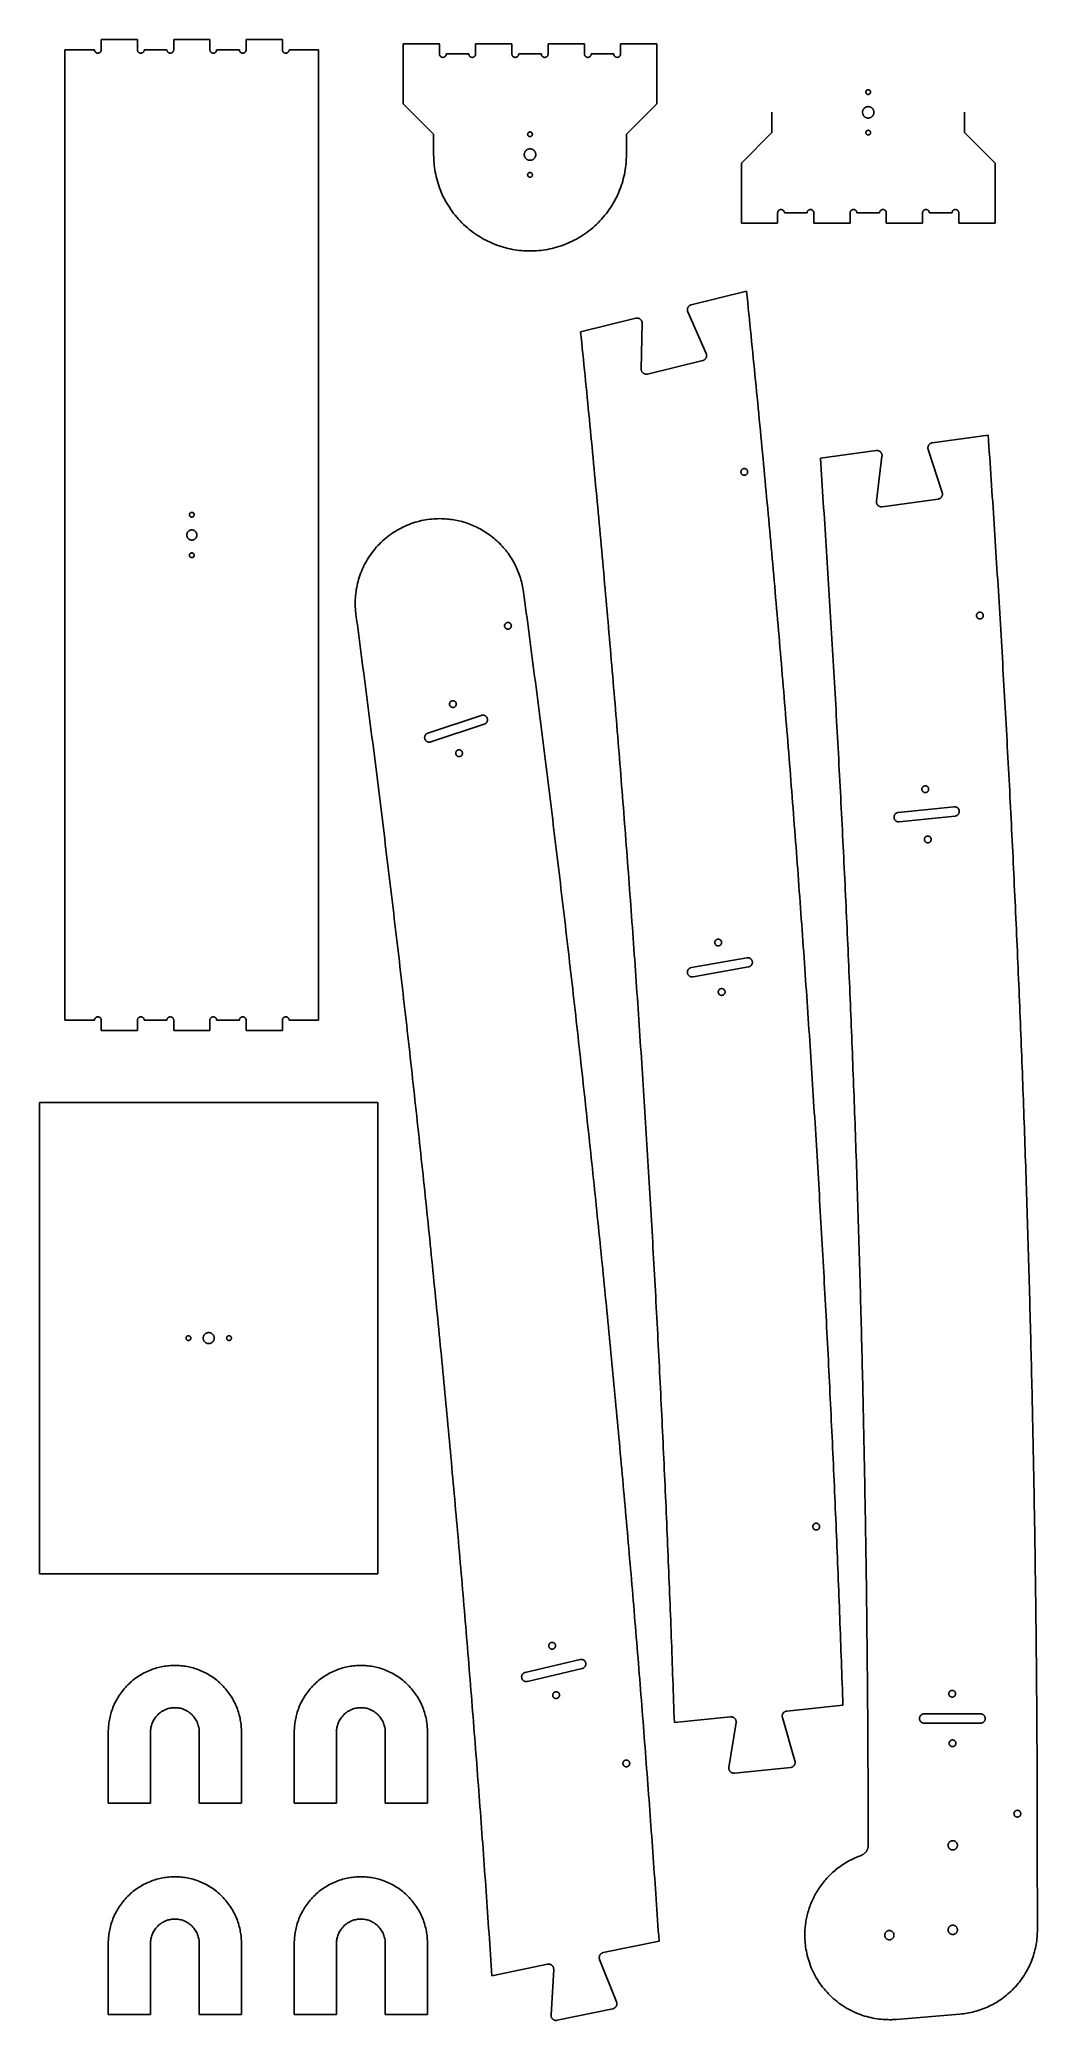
# Model space of a CAD drawing. Header units: millimetres. Extents: x 20 to 1200, y -2407 to -64.
import ezdxf

# ---------------------------------------------------------------- set-up
doc = ezdxf.new("R2010")
doc.units = ezdxf.units.MM
doc.layers.add('Default', color=7, linetype='Continuous', true_color=0x000000)

msp = doc.modelspace()

# ---------------------------------------------------------------- linework, layer by layer
at = {"layer": 'Default', "color": 18, "true_color": 0x000000}
for p, q in [((92.9, -64), (92.9, -76)), ((135.7, -64), (92.9, -64)), ((135.7, -64), (135.7, -76)), ((178.6, -76), (178.6, -64)), ((221.4, -64), (178.6, -64)), ((221.4, -76), (221.4, -64)), ((264.3, -64), (264.3, -76)), ((307.1, -64), (264.3, -64)), ((307.1, -64), (307.1, -76)), ((450, -69), (492.9, -69)), ((450, -140), (450, -69)), ((492.9, -69), (492.9, -81)), ((535.7, -69), (578.6, -69)), ((535.7, -81), (535.7, -69)), ((578.6, -69), (578.6, -81)), ((621.4, -81), (621.4, -69)), ((621.4, -69), (664.3, -69)), ((664.3, -69), (664.3, -81)), ((707.1, -81), (707.1, -69)), ((707.1, -69), (750, -69)), ((750, -69), (750, -140)), ((84.9, -76), (50, -76)), ((50, -76), (50, -1224)), ((143.7, -76), (170.6, -76)), ((256.3, -76), (229.4, -76)), ((315.1, -76), (350, -76)), ((350, -1224), (350, -76)), ((500.9, -81), (527.7, -81)), ((586.6, -81), (613.4, -81)), ((672.3, -81), (699.1, -81)), ((486, -176), (450, -140)), ((750, -140), (714, -176)), ((886, -150), (886, -174)), ((1114, -150), (1114, -174)), ((486, -200), (486, -176)), ((714, -200), (714, -176)), ((886, -174), (850, -210)), ((1150, -210), (1114, -174)), ((850, -210), (850, -281)), ((1150, -281), (1150, -210)), ((850, -281), (892.9, -281)), ((892.9, -281), (892.9, -269)), ((900.9, -269), (927.7, -269)), ((935.7, -269), (935.7, -281)), ((935.7, -281), (978.6, -281)), ((978.6, -281), (978.6, -269)), ((986.6, -269), (1013.4, -269)), ((1021.4, -269), (1021.4, -281)), ((1021.4, -281), (1064.3, -281)), ((1064.3, -281), (1064.3, -269)), ((1072.3, -269), (1099.1, -269)), ((1107.1, -269), (1107.1, -281)), ((1107.1, -281), (1150, -281)), ((790.7, -377.7), (856.1, -361.7)), ((659.9, -409.6), (725.3, -393.6)), ((808.4, -435.4), (786.6, -385.9)), ((732.7, -399.6), (731.5, -453.6)), ((738.9, -459.6), (804.3, -443.6)), ((1075.7, -541), (1141.9, -531.8)), ((943.4, -559.3), (1009.6, -550.2)), ((1016.3, -556.9), (1009.7, -610)), ((1087.5, -599.7), (1070.9, -548.8)), ((1016.5, -616.7), (1082.7, -607.5)), ((542.4, -863.4), (479.1, -884.4)), ((482.6, -894.8), (545.8, -873.8)), ((1101.6, -971.5), (1035.3, -978.3)), ((1036.4, -989.2), (1102.7, -982.5)), ((856.5, -1150.1), (790.9, -1161.7)), ((792.8, -1172.6), (858.4, -1160.9)), ((84.9, -1224), (50, -1224)), ((92.9, -1236), (92.9, -1224)), ((92.9, -1236), (135.7, -1236)), ((135.7, -1236), (135.7, -1224)), ((143.7, -1224), (170.6, -1224)), ((178.6, -1224), (178.6, -1236)), ((178.6, -1236), (221.4, -1236)), ((221.4, -1224), (221.4, -1236)), ((256.3, -1224), (229.4, -1224)), ((264.3, -1236), (264.3, -1224)), ((264.3, -1236), (307.1, -1236)), ((307.1, -1236), (307.1, -1224)), ((315.1, -1224), (350, -1224)), ((20, -1878.8), (20, -1321.2)), ((20, -1321.2), (420, -1321.2)), ((420, -1321.2), (420, -1878.8)), ((420, -1878.8), (20, -1878.8)), ((659.2, -1980.1), (594.3, -1995.5)), ((596.9, -2006.2), (661.7, -1990.9)), ((903.7, -2041.2), (970.1, -2034.3)), ((770.7, -2054.9), (837.2, -2048)), ((843.7, -2054.9), (835.2, -2107.8)), ((913.4, -2100.2), (898.5, -2048.8)), ((1132.9, -2044.5), (1066.2, -2044.5)), ((1066.2, -2055.5), (1132.9, -2055.5)), ((101.2, -2150), (101.2, -2066)), ((151.2, -2150), (151.2, -2066)), ((208.8, -2066), (208.8, -2150)), ((258.7, -2150), (258.7, -2066)), ((321.2, -2150), (321.2, -2066)), ((371.2, -2150), (371.2, -2066)), ((428.8, -2066), (428.8, -2150)), ((478.7, -2150), (478.7, -2066)), ((841.8, -2114.7), (908.3, -2107.9)), ((151.2, -2150), (101.2, -2150)), ((208.8, -2150), (258.7, -2150)), ((371.2, -2150), (321.2, -2150)), ((428.8, -2150), (478.7, -2150)), ((1200, -2200), (1200.1, -2299.9)), ((101.2, -2400), (101.2, -2316)), ((151.2, -2400), (151.2, -2316)), ((208.8, -2316), (208.8, -2400)), ((258.7, -2400), (258.7, -2316)), ((321.2, -2400), (321.2, -2316)), ((371.2, -2400), (371.2, -2316)), ((428.8, -2316), (428.8, -2400)), ((478.7, -2400), (478.7, -2316)), ((686.7, -2326.9), (752.6, -2313.3)), ((554.9, -2354.2), (620.8, -2340.6)), ((702.3, -2385.2), (682.3, -2335)), ((628, -2346.8), (624.9, -2400.7)), ((151.2, -2400), (101.2, -2400)), ((208.8, -2400), (258.7, -2400)), ((371.2, -2400), (321.2, -2400)), ((428.8, -2400), (478.7, -2400)), ((632.1, -2407), (698, -2393.3)), ((1033.2, -2405.9), (1108.2, -2399.7))]:
    msp.add_line(p, q, dxfattribs=at)
for points, weights in [([(88.9, -80), (84.9, -80), (84.9, -76)], [1, 0.707106781187, 1]), ([(92.9, -76), (92.9, -80), (88.9, -80)], [1, 0.707106781187, 1]), ([(139.7, -80), (135.7, -80), (135.7, -76)], [1, 0.707106781187, 1]), ([(143.7, -76), (143.7, -80), (139.7, -80)], [1, 0.707106781187, 1]), ([(174.6, -80), (170.6, -80), (170.6, -76)], [1, 0.707106781187, 1]), ([(178.6, -76), (178.6, -80), (174.6, -80)], [1, 0.707106781187, 1]), ([(225.4, -80), (221.4, -80), (221.4, -76)], [1, 0.707106781187, 1]), ([(229.4, -76), (229.4, -80), (225.4, -80)], [1, 0.707106781187, 1]), ([(260.3, -80), (256.3, -80), (256.3, -76)], [1, 0.707106781187, 1]), ([(264.3, -76), (264.3, -80), (260.3, -80)], [1, 0.707106781187, 1]), ([(311.1, -80), (307.1, -80), (307.1, -76)], [1, 0.707106781187, 1]), ([(315.1, -76), (315.1, -80), (311.1, -80)], [1, 0.707106781187, 1]), ([(856.1, -361.7), (941.7, -1196.1), (970.1, -2034.3)], [0.949891351621, 0.960929597747, 0.973232588074]), ([(725.3, -393.6), (726.1, -393.4), (726.9, -393.4)], [0.911928313763, 0.94601316332, 1]), ([(726.9, -393.4), (732.8, -393.7), (732.7, -399.6)], [1, 0.709739305089, 0.994782274438]), ([(659.9, -409.6), (743.2, -1230.3), (770.7, -2054.9)], [0.950252802251, 0.961223605292, 0.973439074845]), ([(1141.9, -531.8), (1199.4, -1364.9), (1200, -2200)], [0.973232342448, 0.98579889554, 0.999684964339]), ([(943.4, -559.3), (999.4, -1378.7), (1000, -2200)], [0.973438916873, 0.985911767731, 0.999682289905]), ([(1016.4, -556.1), (1016.4, -556.5), (1016.3, -556.9)], [1, 0.975110984867, 0.954451928193]), ([(1087.8, -601.6), (1087.8, -606.8), (1082.7, -607.5)], [1, 0.734893387589, 0.949698985019]), ([(1087.5, -599.7), (1087.8, -600.6), (1087.8, -601.6)], [0.902266872488, 0.938015951861, 1]), ([(500.2, -630.9), (581.3, -636.6), (592.3, -717.1)], [1, 0.748120165935, 0.929459312258]), ([(592.3, -717.1), (698.6, -1512.6), (752.6, -2313.3)], [0.930343920196, 0.939564032173, 0.949891187757]), ([(394.1, -743.6), (501.3, -1546.2), (554.9, -2354.2)], [0.930344261405, 0.939725669299, 0.950253187572]), ([(544.6, -863.1), (543.4, -863), (542.4, -863.4)], [1, 0.922183027372, 0.885715467022]), ([(1035.3, -978.3), (1030.5, -978.9), (1030.5, -983.8)], [0.953454696834, 0.732597995616, 1]), ([(857.6, -1150), (857.1, -1150), (856.5, -1150.1)], [1, 0.958077433475, 0.928155838438]), ([(180, -1987.2), (101.2, -1987.2), (101.2, -2066)], [1, 0.707106781187, 1]), ([(258.7, -2066), (258.7, -1987.2), (180, -1987.2)], [1, 0.707106781187, 1]), ([(400, -1987.2), (321.2, -1987.2), (321.2, -2066)], [1, 0.707106781187, 1]), ([(478.7, -2066), (478.7, -1987.2), (400, -1987.2)], [1, 0.707106781187, 1]), ([(660.9, -1980), (660, -1980), (659.2, -1980.1)], [1, 0.940827402874, 0.90556383488]), ([(180, -2037.2), (151.2, -2037.2), (151.2, -2066)], [1, 0.707106781187, 1]), ([(208.8, -2066), (208.8, -2037.2), (180, -2037.2)], [1, 0.707106781187, 1]), ([(400, -2037.2), (371.2, -2037.2), (371.2, -2066)], [1, 0.707106781187, 1]), ([(428.8, -2066), (428.8, -2037.2), (400, -2037.2)], [1, 0.707106781187, 1]), ([(837.2, -2048), (837.6, -2048), (838, -2048)], [0.949778591782, 0.972262507571, 1]), ([(1066.2, -2044.5), (1060.7, -2044.5), (1060.7, -2050)], [1, 0.707106781187, 1]), ([(1060.7, -2050), (1060.7, -2055.5), (1066.2, -2055.5)], [1, 0.707106781187, 1]), ([(1000, -2200), (1000, -2209), (991.5, -2212)], [1, 0.773748757007, 0.897042137569]), ([(1000, -2200), (1000, -2200), (1000, -2200)], [0.999682401837, 0.999841114728, 1]), ([(180, -2237.2), (101.2, -2237.2), (101.2, -2316)], [1, 0.707106781187, 1]), ([(258.7, -2316), (258.7, -2237.2), (180, -2237.2)], [1, 0.707106781187, 1]), ([(400, -2237.2), (321.2, -2237.2), (321.2, -2316)], [1, 0.707106781187, 1]), ([(478.7, -2316), (478.7, -2237.2), (400, -2237.2)], [1, 0.707106781187, 1]), ([(180, -2287.2), (151.2, -2287.2), (151.2, -2316)], [1, 0.707106781187, 1]), ([(208.8, -2316), (208.8, -2287.2), (180, -2287.2)], [1, 0.707106781187, 1]), ([(400, -2287.2), (371.2, -2287.2), (371.2, -2316)], [1, 0.707106781187, 1]), ([(428.8, -2316), (428.8, -2287.2), (400, -2287.2)], [1, 0.707106781187, 1]), ([(1200.1, -2300), (1200.1, -2392.2), (1108.2, -2399.7)], [1, 0.723841273918, 0.96844326944]), ([(1200.1, -2299.9), (1200.1, -2300), (1200.1, -2300)], [0.99968426778, 0.99984204871, 1]), ([(620.8, -2340.6), (621.6, -2340.4), (622.4, -2340.5)], [0.911928313763, 0.94601316332, 1]), ([(622.4, -2340.5), (628.3, -2340.9), (628, -2346.8)], [1, 0.709739305089, 0.994782274438])]:
    msp.add_rational_spline(points, weights, degree=2, dxfattribs=at)
for points, weights, knots in [([(500.9, -81), (500.9, -85), (496.9, -85), (492.9, -85), (492.9, -81)], [1, 0.707106781187, 1, 0.707106781187, 1], [1.570796, 1.570796, 1.570796, 3.141593, 3.141593, 4.712389, 4.712389, 4.712389]), ([(535.7, -81), (535.7, -85), (531.7, -85), (527.7, -85), (527.7, -81)], [1, 0.707106781187, 1, 0.707106781187, 1], [1.570796, 1.570796, 1.570796, 3.141593, 3.141593, 4.712389, 4.712389, 4.712389]), ([(586.6, -81), (586.6, -85), (582.6, -85), (578.6, -85), (578.6, -81)], [1, 0.707106781187, 1, 0.707106781187, 1], [1.570796, 1.570796, 1.570796, 3.141593, 3.141593, 4.712389, 4.712389, 4.712389]), ([(621.4, -81), (621.4, -85), (617.4, -85), (613.4, -85), (613.4, -81)], [1, 0.707106781187, 1, 0.707106781187, 1], [1.570796, 1.570796, 1.570796, 3.141593, 3.141593, 4.712389, 4.712389, 4.712389]), ([(672.3, -81), (672.3, -85), (668.3, -85), (664.3, -85), (664.3, -81)], [1, 0.707106781187, 1, 0.707106781187, 1], [1.570796, 1.570796, 1.570796, 3.141593, 3.141593, 4.712389, 4.712389, 4.712389]), ([(707.1, -81), (707.1, -85), (703.1, -85), (699.1, -85), (699.1, -81)], [1, 0.707106781187, 1, 0.707106781187, 1], [1.570796, 1.570796, 1.570796, 3.141593, 3.141593, 4.712389, 4.712389, 4.712389]), ([(1002.8, -126), (1002.8, -128.8), (1000, -128.8), (997.2, -128.8), (997.2, -126), (997.2, -123.3), (1000, -123.3), (1002.8, -123.3), (1002.8, -126)], [1, 0.707106781187, 1, 0.707106781187, 1, 0.707106781187, 1, 0.707106781187, 1], [0, 0, 0, 1.570796, 1.570796, 3.141593, 3.141593, 4.712389, 4.712389, 6.283185, 6.283185, 6.283185]), ([(1006.8, -150), (1006.8, -156.8), (1000, -156.8), (993.3, -156.8), (993.3, -150), (993.3, -143.3), (1000, -143.3), (1006.8, -143.3), (1006.8, -150)], [1, 0.707106781187, 1, 0.707106781187, 1, 0.707106781187, 1, 0.707106781187, 1], [0, 0, 0, 1.570796, 1.570796, 3.141593, 3.141593, 4.712389, 4.712389, 6.283185, 6.283185, 6.283185]), ([(600, -173.2), (602.8, -173.2), (602.8, -176), (602.8, -178.8), (600, -178.8), (597.2, -178.8), (597.2, -176), (597.2, -173.2), (600, -173.2)], [1, 0.707106781187, 1, 0.707106781187, 1, 0.707106781187, 1, 0.707106781187, 1], [0, 0, 0, 1.570796, 1.570796, 3.141593, 3.141593, 4.712389, 4.712389, 6.283185, 6.283185, 6.283185]), ([(1002.8, -174), (1002.8, -176.8), (1000, -176.8), (997.2, -176.8), (997.2, -174), (997.2, -171.3), (1000, -171.3), (1002.8, -171.3), (1002.8, -174)], [1, 0.707106781187, 1, 0.707106781187, 1, 0.707106781187, 1, 0.707106781187, 1], [0, 0, 0, 1.570796, 1.570796, 3.141593, 3.141593, 4.712389, 4.712389, 6.283185, 6.283185, 6.283185]), ([(486, -200), (486, -314), (600, -314), (714, -314), (714, -200)], [1, 0.707106781187, 1, 0.707106781187, 1], [-4.712389, -4.712389, -4.712389, -3.141593, -3.141593, -1.570796, -1.570796, -1.570796]), ([(600, -193.2), (606.8, -193.2), (606.8, -200), (606.8, -206.8), (600, -206.8), (593.2, -206.8), (593.2, -200), (593.2, -193.2), (600, -193.2)], [1, 0.707106781187, 1, 0.707106781187, 1, 0.707106781187, 1, 0.707106781187, 1], [0, 0, 0, 1.570796, 1.570796, 3.141593, 3.141593, 4.712389, 4.712389, 6.283185, 6.283185, 6.283185]), ([(600, -221.2), (602.8, -221.2), (602.8, -224), (602.8, -226.8), (600, -226.8), (597.2, -226.8), (597.2, -224), (597.2, -221.2), (600, -221.2)], [1, 0.707106781187, 1, 0.707106781187, 1, 0.707106781187, 1, 0.707106781187, 1], [0, 0, 0, 1.570796, 1.570796, 3.141593, 3.141593, 4.712389, 4.712389, 6.283185, 6.283185, 6.283185]), ([(900.9, -269), (900.9, -265), (896.9, -265), (892.9, -265), (892.9, -269)], [1, 0.707106781187, 1, 0.707106781187, 1], [-3.141593, -3.141593, -3.141593, -1.570796, -1.570796, 0, 0, 0]), ([(935.7, -269), (935.7, -265), (931.7, -265), (927.7, -265), (927.7, -269)], [1, 0.707106781187, 1, 0.707106781187, 1], [-3.141593, -3.141593, -3.141593, -1.570796, -1.570796, 0, 0, 0]), ([(986.6, -269), (986.6, -265), (982.6, -265), (978.6, -265), (978.6, -269)], [1, 0.707106781187, 1, 0.707106781187, 1], [-3.141593, -3.141593, -3.141593, -1.570796, -1.570796, 0, 0, 0]), ([(1021.4, -269), (1021.4, -265), (1017.4, -265), (1013.4, -265), (1013.4, -269)], [1, 0.707106781187, 1, 0.707106781187, 1], [-3.141593, -3.141593, -3.141593, -1.570796, -1.570796, 0, 0, 0]), ([(1072.3, -269), (1072.3, -265), (1068.3, -265), (1064.3, -265), (1064.3, -269)], [1, 0.707106781187, 1, 0.707106781187, 1], [-3.141593, -3.141593, -3.141593, -1.570796, -1.570796, 0, 0, 0]), ([(1107.1, -269), (1107.1, -265), (1103.1, -265), (1099.1, -265), (1099.1, -269)], [1, 0.707106781187, 1, 0.707106781187, 1], [-3.141593, -3.141593, -3.141593, -1.570796, -1.570796, 0, 0, 0]), ([(786.6, -385.9), (786.1, -384.7), (786.1, -383.3), (786.3, -378.8), (790.7, -377.7)], [0.878172484018, 0.913598230161, 1, 0.761157358474, 0.911847855627], [4.249013, 4.249013, 4.249013, 4.712389, 4.712389, 5.99331, 5.99331, 5.99331]), ([(808.4, -435.4), (808.9, -436.6), (808.9, -438), (808.7, -442.6), (804.3, -443.6)], [0.878179316628, 0.913606561794, 1, 0.761128562605, 0.911884197043], [1.107465, 1.107465, 1.107465, 1.570796, 1.570796, 2.851872, 2.851872, 2.851872]), ([(738.9, -459.6), (738.1, -459.8), (737.3, -459.7), (731.3, -459.5), (731.5, -453.6)], [0.911892064286, 0.945984451172, 1, 0.709387308829, 0.995474458043], [2.851905, 2.851905, 2.851905, 3.141593, 3.141593, 4.700158, 4.700158, 4.700158]), ([(1009.6, -550.2), (1010, -550.1), (1010.4, -550.1), (1016.4, -550.1), (1016.4, -556.1)], [0.949778591782, 0.972262507571, 1, 0.707106781187, 1], [4.563632, 4.563632, 4.563632, 4.712389, 4.712389, 6.283185, 6.283185, 6.283185]), ([(1070.9, -548.8), (1070.6, -547.9), (1070.6, -546.9), (1070.6, -541.7), (1075.7, -541)], [0.902266872488, 0.938015951861, 1, 0.734893387589, 0.949698985019], [2.80917, 2.80917, 2.80917, 3.141593, 3.141593, 4.563368, 4.563368, 4.563368]), ([(853.6, -571.4), (857.6, -571.6), (857.4, -575.6), (857.3, -579.6), (853.3, -579.4), (849.3, -579.3), (849.4, -575.3), (849.6, -571.3), (853.6, -571.4)], [1, 0.707106781187, 1, 0.707106781187, 1, 0.707106781187, 1, 0.707106781187, 1], [0, 0, 0, 1.570796, 1.570796, 3.141593, 3.141593, 4.712389, 4.712389, 6.283185, 6.283185, 6.283185]), ([(200, -628.8), (197.2, -628.8), (197.2, -626), (197.2, -623.2), (200, -623.2), (202.8, -623.2), (202.8, -626), (202.8, -628.8), (200, -628.8)], [1, 0.707106781187, 1, 0.707106781187, 1, 0.707106781187, 1, 0.707106781187, 1], [0, 0, 0, 1.570796, 1.570796, 3.141593, 3.141593, 4.712389, 4.712389, 6.283185, 6.283185, 6.283185]), ([(394.1, -743.6), (392.8, -733.7), (393.5, -723.7), (400.5, -623.9), (500.2, -630.9)], [0.93123765811, 0.960214524949, 1, 0.707106781187, 1], [4.499018, 4.499018, 4.499018, 4.712389, 4.712389, 6.283185, 6.283185, 6.283185]), ([(1016.5, -616.7), (1016.1, -616.7), (1015.7, -616.7), (1009.7, -616.7), (1009.7, -610.7), (1009.7, -610.4), (1009.7, -610)], [0.94971058671, 0.972220552611, 1, 0.707106781187, 1, 0.974773251783, 0.953892038285], [1.421814, 1.421814, 1.421814, 1.570796, 1.570796, 3.141593, 3.141593, 3.276885, 3.276885, 3.276885]), ([(200, -656), (194, -656), (194, -650), (194, -644), (200, -644), (206, -644), (206, -650), (206, -656), (200, -656)], [1, 0.707106781187, 1, 0.707106781187, 1, 0.707106781187, 1, 0.707106781187, 1], [0, 0, 0, 1.570796, 1.570796, 3.141593, 3.141593, 4.712389, 4.712389, 6.283185, 6.283185, 6.283185]), ([(200, -676.8), (197.2, -676.8), (197.2, -674), (197.2, -671.2), (200, -671.2), (202.8, -671.2), (202.8, -674), (202.8, -676.8), (200, -676.8)], [1, 0.707106781187, 1, 0.707106781187, 1, 0.707106781187, 1, 0.707106781187, 1], [0, 0, 0, 1.570796, 1.570796, 3.141593, 3.141593, 4.712389, 4.712389, 6.283185, 6.283185, 6.283185]), ([(1136.1, -745.3), (1136.1, -749.3), (1132.1, -749.3), (1128.1, -749.3), (1128.1, -745.3), (1128.1, -741.3), (1132.1, -741.3), (1136.1, -741.3), (1136.1, -745.3)], [1, 0.707106781187, 1, 0.707106781187, 1, 0.707106781187, 1, 0.707106781187, 1], [0, 0, 0, 1.570796, 1.570796, 3.141593, 3.141593, 4.712389, 4.712389, 6.283185, 6.283185, 6.283185]), ([(574.2, -753.4), (578.2, -753.7), (577.9, -757.6), (577.6, -761.6), (573.6, -761.4), (569.7, -761.1), (569.9, -757.1), (570.2, -753.1), (574.2, -753.4)], [1, 0.707106781187, 1, 0.707106781187, 1, 0.707106781187, 1, 0.707106781187, 1], [0, 0, 0, 1.570796, 1.570796, 3.141593, 3.141593, 4.712389, 4.712389, 6.283185, 6.283185, 6.283185]), ([(509.1, -846), (513.1, -846.3), (512.8, -850.3), (512.5, -854.3), (508.5, -854), (504.5, -853.7), (504.8, -849.7), (505.1, -845.7), (509.1, -846)], [1, 0.707106781187, 1, 0.707106781187, 1, 0.707106781187, 1, 0.707106781187, 1], [0, 0, 0, 1.570796, 1.570796, 3.141593, 3.141593, 4.712389, 4.712389, 6.283185, 6.283185, 6.283185]), ([(545.8, -873.8), (549.4, -872.7), (549.7, -869), (550, -863.5), (544.6, -863.1)], [0.889666988795, 0.780829845506, 1, 0.707106781187, 1], [-2.746213, -2.746213, -2.746213, -1.570796, -1.570796, 0, 0, 0]), ([(479.1, -884.4), (475.7, -885.6), (475.4, -889.2), (475, -894.7), (480.5, -895.1), (481.6, -895.2), (482.6, -894.8)], [0.885256074436, 0.785415658331, 1, 0.707106781187, 1, 0.926802295684, 0.890190647807], [-5.863212, -5.863212, -5.863212, -4.712389, -4.712389, -3.141593, -3.141593, -2.749031, -2.749031, -2.749031]), ([(516.4, -904.2), (520.4, -904.5), (520.1, -908.5), (519.8, -912.5), (515.9, -912.2), (511.9, -911.9), (512.1, -907.9), (512.4, -903.9), (516.4, -904.2)], [1, 0.707106781187, 1, 0.707106781187, 1, 0.707106781187, 1, 0.707106781187, 1], [0, 0, 0, 1.570796, 1.570796, 3.141593, 3.141593, 4.712389, 4.712389, 6.283185, 6.283185, 6.283185]), ([(1063.5, -950.7), (1063.5, -946.7), (1067.5, -946.7), (1071.5, -946.7), (1071.5, -950.7), (1071.5, -954.7), (1067.5, -954.7), (1063.5, -954.7), (1063.5, -950.7)], [1, 0.707106781187, 1, 0.707106781187, 1, 0.707106781187, 1, 0.707106781187, 1], [0, 0, 0, 1.570796, 1.570796, 3.141593, 3.141593, 4.712389, 4.712389, 6.283185, 6.283185, 6.283185]), ([(1030.5, -983.8), (1030.5, -989.3), (1036, -989.3), (1036.2, -989.3), (1036.4, -989.2)], [1, 0.707106781187, 1, 0.984291197738, 0.970267422323], [-6.283185, -6.283185, -6.283185, -4.712389, -4.712389, -4.628142, -4.628142, -4.628142]), ([(1102.7, -982.5), (1107.7, -982), (1107.7, -977), (1107.7, -971.5), (1102.2, -971.5), (1101.9, -971.5), (1101.6, -971.5)], [0.961692807751, 0.727709634348, 1, 0.707106781187, 1, 0.979397146839, 0.961692807751], [-4.601895, -4.601895, -4.601895, -3.141593, -3.141593, -1.570796, -1.570796, -1.460303, -1.460303, -1.460303]), ([(1066.5, -1010.1), (1066.5, -1006.1), (1070.5, -1006.1), (1074.5, -1006.1), (1074.5, -1010.1), (1074.5, -1014.1), (1070.5, -1014.1), (1066.5, -1014.1), (1066.5, -1010.1)], [1, 0.707106781187, 1, 0.707106781187, 1, 0.707106781187, 1, 0.707106781187, 1], [0, 0, 0, 1.570796, 1.570796, 3.141593, 3.141593, 4.712389, 4.712389, 6.283185, 6.283185, 6.283185]), ([(822.7, -1128.1), (826.7, -1128.2), (826.6, -1132.2), (826.4, -1136.2), (822.4, -1136.1), (818.4, -1135.9), (818.6, -1131.9), (818.7, -1127.9), (822.7, -1128.1)], [1, 0.707106781187, 1, 0.707106781187, 1, 0.707106781187, 1, 0.707106781187, 1], [0, 0, 0, 1.570796, 1.570796, 3.141593, 3.141593, 4.712389, 4.712389, 6.283185, 6.283185, 6.283185]), ([(790.9, -1161.7), (786.3, -1162.4), (786.1, -1167), (785.9, -1172.5), (791.4, -1172.7), (792.1, -1172.7), (792.8, -1172.6)], [0.938203389999, 0.742212897513, 1, 0.707106781187, 1, 0.951259365937, 0.918740680736], [-6.09491, -6.09491, -6.09491, -4.712389, -4.712389, -3.141593, -3.141593, -2.880195, -2.880195, -2.880195]), ([(858.4, -1160.9), (862.8, -1160.1), (863, -1155.7), (863.1, -1150.2), (857.6, -1150)], [0.928155838438, 0.749029347712, 1, 0.707106781187, 1], [-2.91676, -2.91676, -2.91676, -1.570796, -1.570796, 0, 0, 0]), ([(826.8, -1186.6), (830.8, -1186.7), (830.7, -1190.7), (830.5, -1194.7), (826.5, -1194.6), (822.5, -1194.4), (822.7, -1190.4), (822.8, -1186.4), (826.8, -1186.6)], [1, 0.707106781187, 1, 0.707106781187, 1, 0.707106781187, 1, 0.707106781187, 1], [0, 0, 0, 1.570796, 1.570796, 3.141593, 3.141593, 4.712389, 4.712389, 6.283185, 6.283185, 6.283185]), ([(84.9, -1224), (84.9, -1220), (88.9, -1220), (92.9, -1220), (92.9, -1224)], [1, 0.707106781187, 1, 0.707106781187, 1], [1.570796, 1.570796, 1.570796, 3.141593, 3.141593, 4.712389, 4.712389, 4.712389]), ([(135.7, -1224), (135.7, -1220), (139.7, -1220), (143.7, -1220), (143.7, -1224)], [1, 0.707106781187, 1, 0.707106781187, 1], [1.570796, 1.570796, 1.570796, 3.141593, 3.141593, 4.712389, 4.712389, 4.712389]), ([(170.6, -1224), (170.6, -1220), (174.6, -1220), (178.6, -1220), (178.6, -1224)], [1, 0.707106781187, 1, 0.707106781187, 1], [1.570796, 1.570796, 1.570796, 3.141593, 3.141593, 4.712389, 4.712389, 4.712389]), ([(221.4, -1224), (221.4, -1220), (225.4, -1220), (229.4, -1220), (229.4, -1224)], [1, 0.707106781187, 1, 0.707106781187, 1], [1.570796, 1.570796, 1.570796, 3.141593, 3.141593, 4.712389, 4.712389, 4.712389]), ([(256.3, -1224), (256.3, -1220), (260.3, -1220), (264.3, -1220), (264.3, -1224)], [1, 0.707106781187, 1, 0.707106781187, 1], [1.570796, 1.570796, 1.570796, 3.141593, 3.141593, 4.712389, 4.712389, 4.712389]), ([(307.1, -1224), (307.1, -1220), (311.1, -1220), (315.1, -1220), (315.1, -1224)], [1, 0.707106781187, 1, 0.707106781187, 1], [1.570796, 1.570796, 1.570796, 3.141593, 3.141593, 4.712389, 4.712389, 4.712389]), ([(198.8, -1600), (198.8, -1602.8), (196, -1602.8), (193.2, -1602.8), (193.2, -1600), (193.2, -1597.2), (196, -1597.2), (198.8, -1597.2), (198.8, -1600)], [1, 0.707106781187, 1, 0.707106781187, 1, 0.707106781187, 1, 0.707106781187, 1], [0, 0, 0, 1.570796, 1.570796, 3.141593, 3.141593, 4.712389, 4.712389, 6.283185, 6.283185, 6.283185]), ([(226.5, -1600), (226.5, -1606.5), (220, -1606.5), (213.5, -1606.5), (213.5, -1600), (213.5, -1593.5), (220, -1593.5), (226.5, -1593.5), (226.5, -1600)], [1, 0.707106781187, 1, 0.707106781187, 1, 0.707106781187, 1, 0.707106781187, 1], [0, 0, 0, 1.570796, 1.570796, 3.141593, 3.141593, 4.712389, 4.712389, 6.283185, 6.283185, 6.283185]), ([(246.8, -1600), (246.8, -1602.8), (244, -1602.8), (241.2, -1602.8), (241.2, -1600), (241.2, -1597.2), (244, -1597.2), (246.8, -1597.2), (246.8, -1600)], [1, 0.707106781187, 1, 0.707106781187, 1, 0.707106781187, 1, 0.707106781187, 1], [0, 0, 0, 1.570796, 1.570796, 3.141593, 3.141593, 4.712389, 4.712389, 6.283185, 6.283185, 6.283185]), ([(938.6, -1819), (942.6, -1819.1), (942.5, -1823.1), (942.4, -1827.1), (938.4, -1827), (934.4, -1826.8), (934.5, -1822.8), (934.6, -1818.8), (938.6, -1819)], [1, 0.707106781187, 1, 0.707106781187, 1, 0.707106781187, 1, 0.707106781187, 1], [0, 0, 0, 1.570796, 1.570796, 3.141593, 3.141593, 4.712389, 4.712389, 6.283185, 6.283185, 6.283185]), ([(626.4, -1959.9), (630.4, -1960.2), (630.1, -1964.2), (629.9, -1968.1), (625.9, -1967.9), (621.9, -1967.6), (622.2, -1963.6), (622.4, -1959.6), (626.4, -1959.9)], [1, 0.707106781187, 1, 0.707106781187, 1, 0.707106781187, 1, 0.707106781187, 1], [0, 0, 0, 1.570796, 1.570796, 3.141593, 3.141593, 4.712389, 4.712389, 6.283185, 6.283185, 6.283185]), ([(661.7, -1990.9), (665.7, -1989.9), (666, -1985.9), (666.3, -1980.4), (660.9, -1980)], [0.90556383488, 0.766279378313, 1, 0.707106781187, 1], [-2.824248, -2.824248, -2.824248, -1.570796, -1.570796, 0, 0, 0]), ([(594.3, -1995.5), (590.4, -1996.4), (590.1, -2000.4), (589.7, -2005.9), (595.2, -2006.3), (596, -2006.4), (596.9, -2006.2)], [0.90556383488, 0.766279378313, 1, 0.707106781187, 1, 0.940827402874, 0.90556383488], [-5.965841, -5.965841, -5.965841, -4.712389, -4.712389, -3.141593, -3.141593, -2.824248, -2.824248, -2.824248]), ([(631.2, -2018.4), (635.2, -2018.6), (634.9, -2022.6), (634.6, -2026.6), (630.6, -2026.3), (626.6, -2026.1), (626.9, -2022.1), (627.2, -2018.1), (631.2, -2018.4)], [1, 0.707106781187, 1, 0.707106781187, 1, 0.707106781187, 1, 0.707106781187, 1], [0, 0, 0, 1.570796, 1.570796, 3.141593, 3.141593, 4.712389, 4.712389, 6.283185, 6.283185, 6.283185]), ([(1095.3, -2020.7), (1095.3, -2016.7), (1099.3, -2016.7), (1103.3, -2016.7), (1103.3, -2020.7), (1103.3, -2024.7), (1099.3, -2024.7), (1095.3, -2024.7), (1095.3, -2020.7)], [1, 0.707106781187, 1, 0.707106781187, 1, 0.707106781187, 1, 0.707106781187, 1], [0, 0, 0, 1.570796, 1.570796, 3.141593, 3.141593, 4.712389, 4.712389, 6.283185, 6.283185, 6.283185]), ([(838, -2048), (844, -2048.2), (843.8, -2054.2), (843.8, -2054.6), (843.7, -2054.9)], [1, 0.707106781187, 1, 0.975110984867, 0.954451928193], [0, 0, 0, 1.570796, 1.570796, 1.704277, 1.704277, 1.704277]), ([(898.5, -2048.8), (898.2, -2047.9), (898.3, -2046.9), (898.5, -2041.7), (903.7, -2041.2)], [0.902266872488, 0.938015951861, 1, 0.734893387589, 0.949698985019], [4.379966, 4.379966, 4.379966, 4.712389, 4.712389, 6.134165, 6.134165, 6.134165]), ([(1132.9, -2055.5), (1138.4, -2055.5), (1138.4, -2050), (1138.4, -2044.5), (1132.9, -2044.5)], [1, 0.707106781187, 1, 0.707106781187, 1], [-4.712389, -4.712389, -4.712389, -3.141593, -3.141593, -1.570796, -1.570796, -1.570796]), ([(1095.7, -2079.3), (1095.7, -2075.3), (1099.7, -2075.3), (1103.7, -2075.3), (1103.7, -2079.3), (1103.7, -2083.3), (1099.7, -2083.3), (1095.7, -2083.3), (1095.7, -2079.3)], [1, 0.707106781187, 1, 0.707106781187, 1, 0.707106781187, 1, 0.707106781187, 1], [0, 0, 0, 1.570796, 1.570796, 3.141593, 3.141593, 4.712389, 4.712389, 6.283185, 6.283185, 6.283185]), ([(714.2, -2099.1), (718.2, -2099.4), (717.9, -2103.4), (717.6, -2107.4), (713.6, -2107.1), (709.6, -2106.8), (709.9, -2102.8), (710.2, -2098.8), (714.2, -2099.1)], [1, 0.707106781187, 1, 0.707106781187, 1, 0.707106781187, 1, 0.707106781187, 1], [0, 0, 0, 1.570796, 1.570796, 3.141593, 3.141593, 4.712389, 4.712389, 6.283185, 6.283185, 6.283185]), ([(841.8, -2114.7), (841.4, -2114.8), (841, -2114.7), (835, -2114.5), (835.2, -2108.5), (835.2, -2108.2), (835.2, -2107.8)], [0.94971058671, 0.972220552611, 1, 0.707106781187, 1, 0.974773251783, 0.953892038285], [2.992611, 2.992611, 2.992611, 3.141593, 3.141593, 4.712389, 4.712389, 4.847681, 4.847681, 4.847681]), ([(913.4, -2100.2), (913.7, -2101.1), (913.6, -2102.1), (913.5, -2107.3), (908.3, -2107.9)], [0.902266872488, 0.938015951861, 1, 0.734893387589, 0.949698985019], [1.238374, 1.238374, 1.238374, 1.570796, 1.570796, 2.992572, 2.992572, 2.992572]), ([(1180.4, -2162.6), (1180.4, -2166.6), (1176.4, -2166.6), (1172.4, -2166.6), (1172.4, -2162.6), (1172.4, -2158.6), (1176.4, -2158.6), (1180.4, -2158.6), (1180.4, -2162.6)], [1, 0.707106781187, 1, 0.707106781187, 1, 0.707106781187, 1, 0.707106781187, 1], [0, 0, 0, 1.570796, 1.570796, 3.141593, 3.141593, 4.712389, 4.712389, 6.283185, 6.283185, 6.283185]), ([(1105.5, -2200), (1105.5, -2205.5), (1100, -2205.5), (1094.5, -2205.5), (1094.5, -2200), (1094.5, -2194.5), (1100, -2194.5), (1105.5, -2194.5), (1105.5, -2200)], [1, 0.707106781187, 1, 0.707106781187, 1, 0.707106781187, 1, 0.707106781187, 1], [0, 0, 0, 1.570796, 1.570796, 3.141593, 3.141593, 4.712389, 4.712389, 6.283185, 6.283185, 6.283185]), ([(1033.2, -2405.9), (1029.1, -2406.3), (1025, -2406.3), (925, -2406.3), (925, -2306.3), (925, -2235.7), (991.5, -2212)], [0.968444518887, 0.983266212587, 1, 0.707106781187, 1, 0.773746949574, 0.897044107476], [1.481052, 1.481052, 1.481052, 1.570796, 1.570796, 3.141593, 3.141593, 4.354995, 4.354995, 4.354995]), ([(1105.5, -2300), (1105.5, -2305.5), (1100, -2305.5), (1094.5, -2305.5), (1094.5, -2300), (1094.5, -2294.5), (1100, -2294.5), (1105.5, -2294.5), (1105.5, -2300)], [1, 0.707106781187, 1, 0.707106781187, 1, 0.707106781187, 1, 0.707106781187, 1], [0, 0, 0, 1.570796, 1.570796, 3.141593, 3.141593, 4.712389, 4.712389, 6.283185, 6.283185, 6.283185]), ([(1030.5, -2306.3), (1030.5, -2311.8), (1025, -2311.8), (1019.5, -2311.8), (1019.5, -2306.3), (1019.5, -2300.8), (1025, -2300.8), (1030.5, -2300.8), (1030.5, -2306.3)], [1, 0.707106781187, 1, 0.707106781187, 1, 0.707106781187, 1, 0.707106781187, 1], [0, 0, 0, 1.570796, 1.570796, 3.141593, 3.141593, 4.712389, 4.712389, 6.283185, 6.283185, 6.283185]), ([(682.3, -2335), (681.8, -2333.8), (681.9, -2332.4), (682.2, -2327.9), (686.7, -2326.9)], [0.878172484018, 0.913598230161, 1, 0.761157358474, 0.911847855627], [4.249013, 4.249013, 4.249013, 4.712389, 4.712389, 5.99331, 5.99331, 5.99331]), ([(702.3, -2385.2), (702.8, -2386.5), (702.7, -2387.9), (702.4, -2392.4), (698, -2393.3)], [0.878179316628, 0.913606561794, 1, 0.761128562605, 0.911884197043], [1.107465, 1.107465, 1.107465, 1.570796, 1.570796, 2.851872, 2.851872, 2.851872]), ([(632.1, -2407), (631.3, -2407.1), (630.4, -2407.1), (624.5, -2406.7), (624.9, -2400.7)], [0.911892064286, 0.945984451172, 1, 0.709387308829, 0.995474458043], [2.851905, 2.851905, 2.851905, 3.141593, 3.141593, 4.700158, 4.700158, 4.700158])]:
    msp.add_rational_spline(points, weights, degree=2, knots=knots, dxfattribs=at)

doc.saveas('drawing.dxf')
